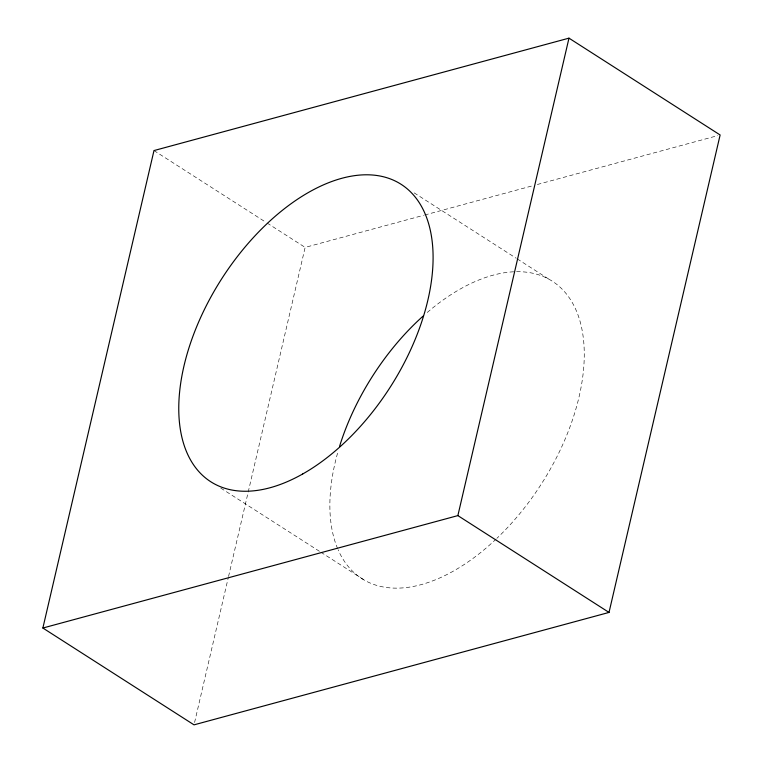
<?xml version="1.0" encoding="UTF-8"?>
<svg xmlns="http://www.w3.org/2000/svg" width="763" height="763" viewBox="0 0 763 763"><rect width="100%" height="100%" fill="white"/><g stroke="black" fill="none" stroke-linecap="round" stroke-linejoin="round"><path stroke-width="0.57" stroke-dasharray="3.81 2.86" d="M194.565 722.532L228.271 577.677M228.547 576.513L305.133 247.393L423.541 215.319M424.686 215.013L532.746 185.733M537.343 184.493L717.821 135.604M414.128 192.848L516.227 258.256M517.228 258.895L549.265 279.42M153.983 150.569L266.096 222.386M267.098 223.025L305.133 247.393M220.745 488.072L319.84 551.554M320.841 552.193L364.886 580.414M427.242 312.468A176.558 100.172 -57.4 0 1 579.413 319.192A176.558 100.172 -57.4 0 1 496.99 538.23M496.16 539.021A176.558 100.172 -57.4 0 1 338.114 549.77M337.647 548.673A176.558 100.172 -57.4 0 1 338.209 450.876"/><path stroke-width="1.14" d="M42.871 628.025L153.983 150.569L568.979 38.15L720.129 134.975L609.017 612.431L194.021 724.85L42.871 628.025L457.867 515.607L609.017 612.431M457.867 515.607L568.979 38.15M339.545 446.412A176.558 100.172 -57.4 0 1 423.026 316.159M302.739 473.957A176.558 100.172 -57.4 0 0 417.666 200.326A176.558 100.172 -57.4 0 0 197.379 324.981A176.558 100.172 -57.4 0 0 302.739 473.957"/></g></svg>
